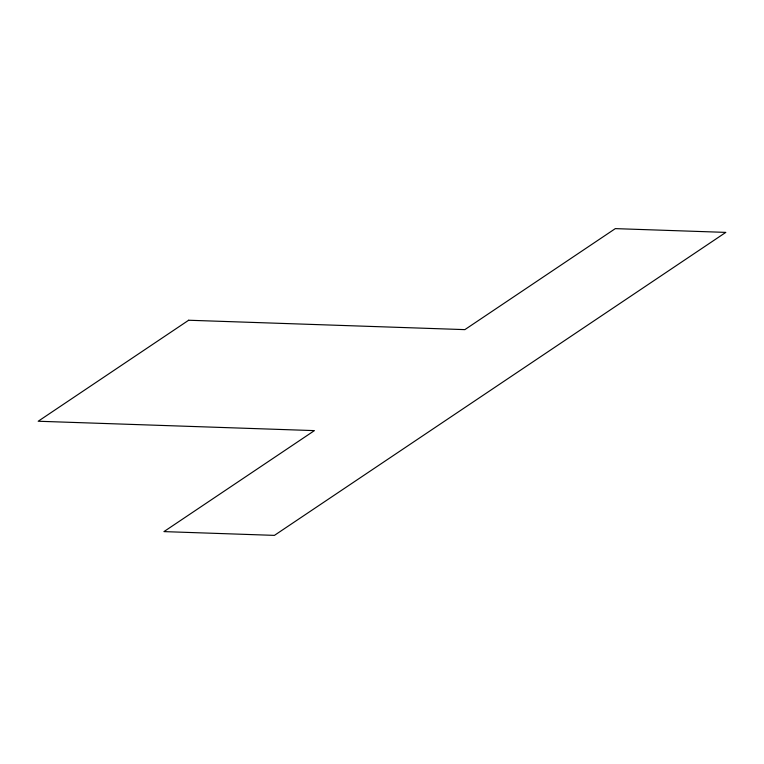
<?xml version="1.0" encoding="UTF-8"?>
<svg xmlns="http://www.w3.org/2000/svg" width="764" height="764" viewBox="0 0 764 764"><rect width="100%" height="100%" fill="white"/><g stroke="black" fill="none" stroke-linecap="round" stroke-linejoin="round"><path stroke-width="1.15" d="M188.66 320.24L38.2 421.241L314.405 430.619L163.945 531.61L274.429 535.373L725.8 232.39L615.316 228.627L464.865 329.628L188.66 320.24"/></g></svg>
